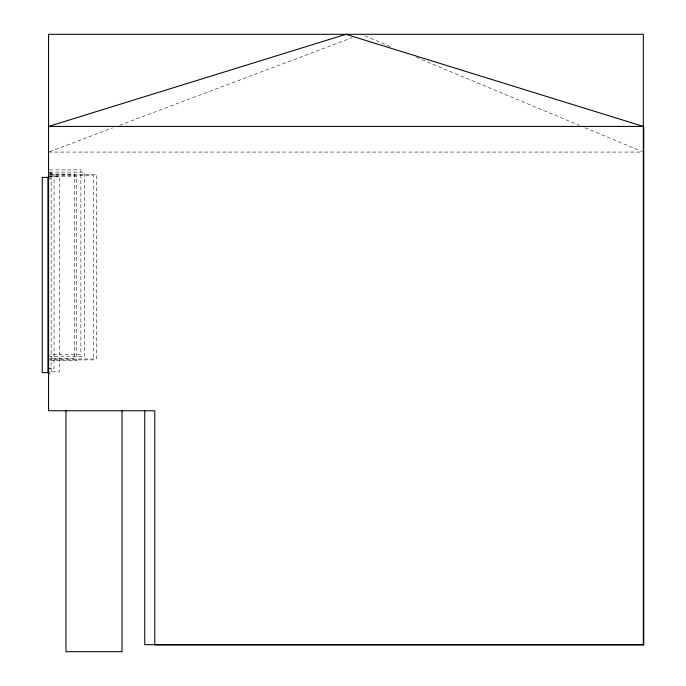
<?xml version="1.0" encoding="UTF-8"?>
<svg xmlns="http://www.w3.org/2000/svg" width="686" height="686" viewBox="0 0 686 686"><rect width="100%" height="100%" fill="white"/><g stroke="black" fill="none" stroke-linecap="round" stroke-linejoin="round"><path stroke-width="0.51" stroke-dasharray="3.43 2.57" d="M49.563 151.692L112.667 127.913M119.681 125.264L352.055 37.696M48.569 152.069L642.25 152.069M49.606 169.905L80.879 169.905L80.879 354.268L49.606 354.268M49.624 172.152L84.618 172.152L84.618 356.514L49.624 356.514M48.569 172.778L51.133 172.778L51.133 373.801L48.569 373.801M48.569 173.189L54.023 173.189L54.023 368.459L48.569 368.459M49.606 174.115L74.568 174.115L74.568 358.478L49.606 358.478M49.632 174.638L96.709 174.638L96.709 359.01L49.632 359.01M49.632 175.556L93.39 175.556L93.39 359.918L49.632 359.918M49.606 176.216L76.703 176.216L76.703 360.579L49.606 360.579M48.569 176.576L59.373 176.576L59.373 371.846L48.569 371.846M48.569 178.531L51.133 178.531M48.569 368.048L51.133 368.048M365.021 35.946L391.663 47.068M416.333 57.358L579.173 125.298M585.089 127.776L642.336 151.657"/><path stroke-width="1.03" d="M49.1 177.391L42.258 177.391L42.258 372.661L49.1 372.661M643.322 644.677L144.746 644.677L144.746 410.76M643.322 126.421L345.941 34.3L48.569 126.421L643.742 126.421L643.742 644.891L154.804 644.891L154.804 410.76L48.569 410.76L48.569 34.3L643.322 34.3L643.322 644.891M122.031 410.76L122.031 651.7L65.967 651.7L65.967 410.76M47.926 177.391L47.926 372.661"/></g></svg>
